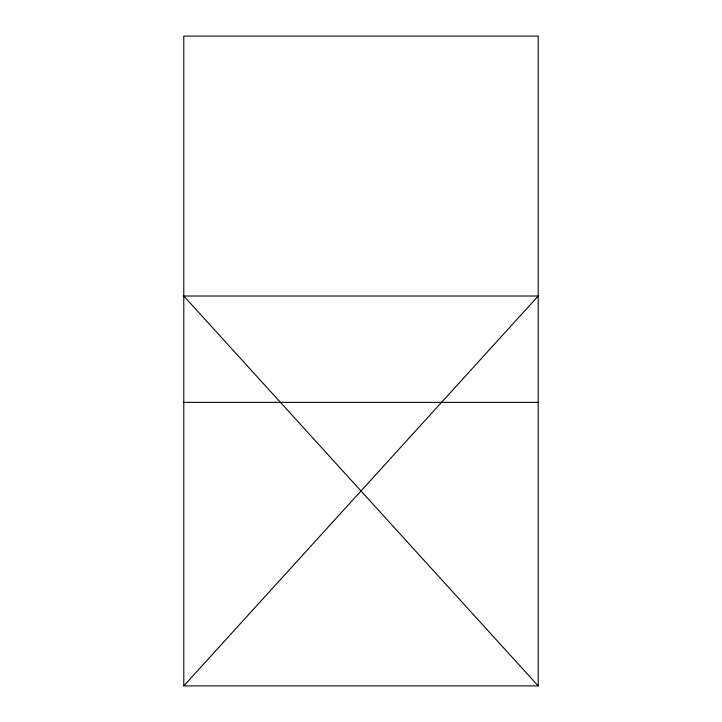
<?xml version="1.0" encoding="UTF-8"?>
<svg xmlns="http://www.w3.org/2000/svg" width="722" height="722" viewBox="0 0 722 722"><rect width="100%" height="100%" fill="white"/><g stroke="black" fill="none" stroke-linecap="round" stroke-linejoin="round"><path stroke-width="1.08" d="M183.785 685.9L538.215 296.02L183.785 296.02L538.215 685.9L183.785 685.9L183.785 36.1L538.215 36.1L538.215 685.9M183.785 402.353L538.215 402.353"/></g></svg>
